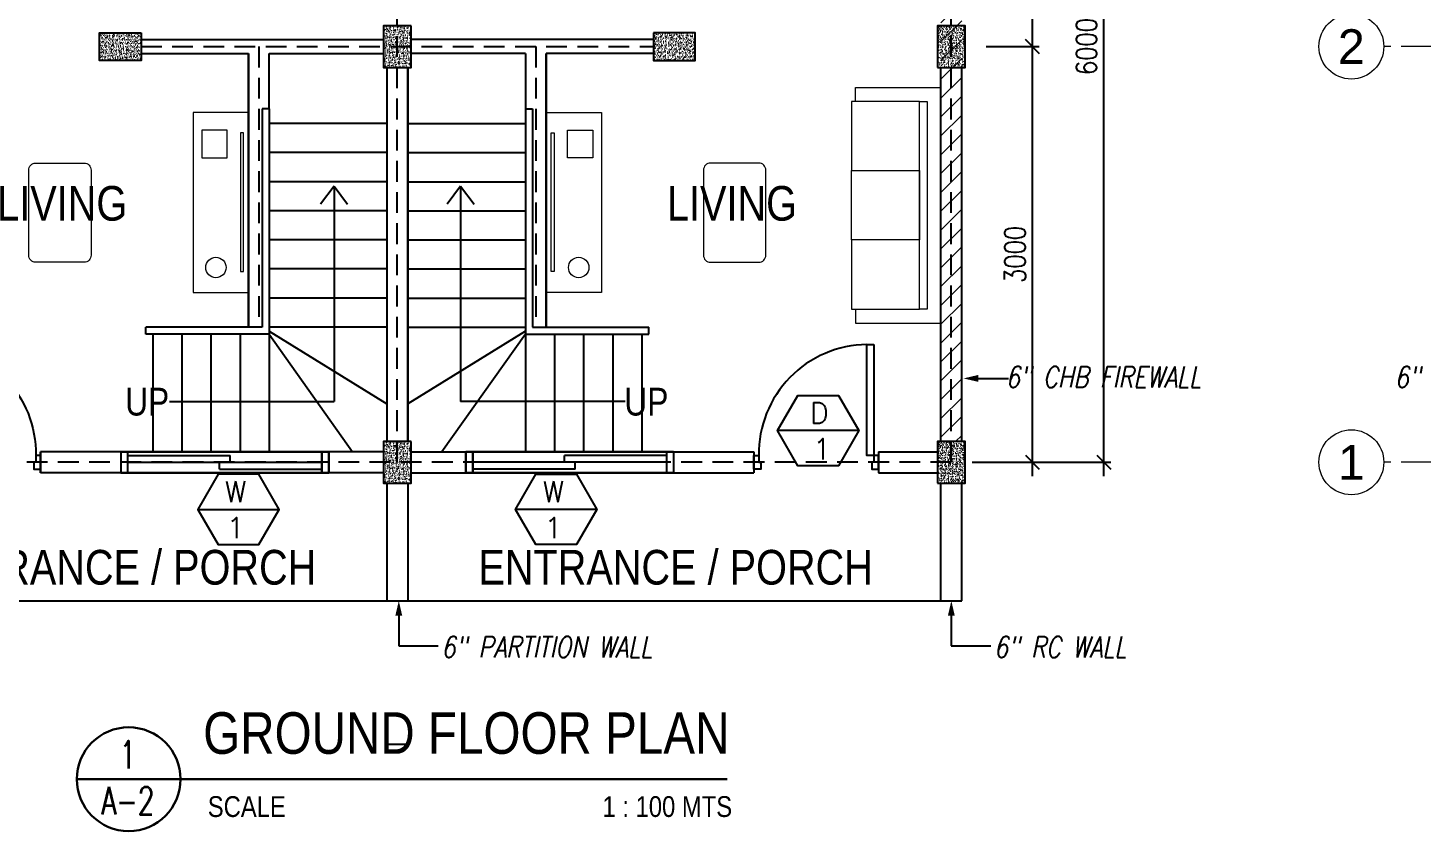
# Model space of a CAD drawing. Header units: millimetres. Extents: x 568137 to 731329, y -326076 to -191870.
# Drawn here: x 649681 to 659747, y -246407 to -240610 of the extents above; entities that cross this region are included whole.
import ezdxf
from ezdxf.enums import TextEntityAlignment as Align

# ---------------------------------------------------------------- set-up
doc = ezdxf.new("R2010")
doc.units = ezdxf.units.MM
doc.header["$LTSCALE"] = 300
doc.header["$MEASUREMENT"] = 0
doc.header["$PDMODE"] = 3
doc.header["$PDSIZE"] = 300
doc.linetypes.add('DASHED', pattern=[0.75, 0.5, -0.25])
doc.linetypes.add('PHANTOM', pattern=[2.5, 1.25, -0.25, 0.25, -0.25, 0.25, -0.25])
doc.layers.get('0').update_dxf_attribs({"color": 9})
doc.layers.get('DEFPOINTS').update_dxf_attribs({"color": 8})
for name, color, linetype in [('COLUMN', 6, 'Continuous'), ('DOORS', 25, 'Continuous'), ('doorwin', 1, 'Continuous'), ('railing', 30, 'Continuous'), ('SCHED', 7, 'Continuous'), ('Stairs', 3, 'Continuous'), ('wall', 140, 'Continuous'), ('WDW', 175, 'Continuous')]:
    doc.layers.add(name, color=color, linetype=linetype)
for name, color, linetype, lineweight in [('dimensions', 8, 'Continuous', 15), ('FLR. PLAN BLK', 8, 'Continuous', 9), ('grid', 204, 'PHANTOM', 5), ('TB-TXT', 4, 'Continuous', 35), ('text', 142, 'Continuous', 25), ('TITLE', 3, 'Continuous', 30)]:
    doc.layers.add(name, color=color, linetype=linetype, lineweight=lineweight)
doc.styles.add('ARIAL', font='arial.ttf', dxfattribs={"width": 0.8})
doc.styles.add('DIM', font='romans.shx', dxfattribs={"width": 0.8})
doc.styles.add('JO4', font='ARIALN.TTF')
doc.styles.add('mar4', font='ARIALN.TTF')
doc.styles.add('PSM', font='simplex')
doc.styles.add('ROM', font='ROMANS.shx', dxfattribs={"width": 0.8})
doc.styles.get("Standard").update_dxf_attribs({"font": 'romans.shx'})
doc.dimstyles.new('DIM-100', dxfattribs={"dimscale": 100, "dimtxt": 2, "dimasz": 1, "dimexe": 0.5, "dimexo": 1.5, "dimgap": 1, "dimtad": 1, "dimdec": 0, "dimdsep": 46, "dimtxsty": 'PSM', "dimblk1": 'DIMCIR', "dimblk2": 'DIMCIR', "dimsah": 1, "dimcen": 0, "dimdle": 2, "dimclrd": 251, "dimclre": 251, "dimclrt": 2, "dimadec": 0, "dimazin": 0, "dimtfac": 1, "dimtdec": 0, "dimtix": 1, "dimtmove": 2, "dimatfit": 3, "dimldrblk": 'DIMCIR', "dimfxl": 0.5, "dimtvp": 1, "dimtolj": 1, "dimtzin": 0, "dimarcsym": 0})
pattern_1 = [(140, (454850.607, -808631.322), (3.1376067, 35.8630091), [3.75, -41.25]), (85, (454850.607, -808631.32), (-37.6096067, -6.9375667), [3, -33]), (190.4514445, (454850.868, -808628.333), (-34.4719995, 28.9254423), [3.1870096, -35.0571056]), (136.1842, (454840.607, -808631.32), (8.275964, 53.3620665), [5.625, -61.875]), (186.635635, (454841.296, -808626.875), (-48.70593, 46.7330973), [4.780517, -52.585688]), (81.184164, (454840.607, -808631.32), (-48.70593, 46.733097), [4.5, -49.5]), (111, (454843.107, -808626.322), (20.1309445, 29.8453526), [3.75, -41.25]), (56, (454843.107, -808626.32), (-36.2575023, 12.1657666), [3, -33]), (161.451445, (454844.784, -808623.835), (-16.1265576, 42.0111188), [3.1870095, -35.0571056]), (127.5, (454850.607, -808631.322), (-16.6446927, 0.60799277), [0, -32.6, 0, -33.5, 0, -33.125]), (97.5, (454850.607, -808631.322), (-19.7205856, 13.15347687), [0, -19.1, 0, -31.85, 0, -12.625]), (57.5, (454850.607, -808642.472), (1.1277436, 26.6911218), [0, -12.5, 0, -39, 0, -51.75]), (47.5, (454850.607, -808647.472), (-5.0052491, 29.1593085), [0, -16.25, 0, -25.9, 0, -36.75])]

# ---------------------------------------------------------------- blocks, each defined once
blk = doc.blocks.new('DOOR-MAIN')
at = {"layer": 'doorwin'}
for p, q in [((-400, 125), (-400, -25)), ((500, 125), (500, -25)), ((500, 125), (500, -25))]:
    blk.add_line(p, q, dxfattribs=at)
for points in [[(465, 900), (465, 100), (415, 100), (415, 900)], [(-365, 100), (-365, 50), (-350, 50), (-350, 0), (-400, 0), (-400, 100)], [(-365, 100), (-365, 50), (-350, 50), (-350, 0), (-400, 0), (-400, 100)], [(465, 100), (465, 50), (450, 50), (450, 0), (500, 0), (500, 100)], [(465, 100), (465, 50), (450, 50), (450, 0), (500, 0), (500, 100)]]:
    blk.add_lwpolyline(points, close=True, dxfattribs=at)
blk.add_arc((424, 111), 789, 90.6669, 180.7836, dxfattribs=at)
blk = doc.blocks.new('_Oblique')
at = {"color": 0, "linetype": 'ByBlock', "lineweight": -2}
blk.add_line((-0.5, -0.5), (0.5, 0.5), dxfattribs=at)
blk = doc.blocks.new('*D620')
at = {"layer": 'DEFPOINTS', "color": 0, "ltscale": 0.5, "transparency": 16777216}
for p in [(656348, -237745), (657448, -237745), (656348, -243745)]:
    blk.add_point(p, dxfattribs=at)
at = {"layer": 'FLR. PLAN BLK', "color": 8, "lineweight": -2, "ltscale": 0.5, "transparency": 16777216}
for p, q in [((657448, -243845), (657448, -237645)), ((656498, -237745), (657498, -237745)), ((656498, -243745), (657498, -243745))]:
    blk.add_line(p, q, dxfattribs=at)
at = {"layer": 'FLR. PLAN BLK', "color": 8, "lineweight": -2, "ltscale": 0.5, "transparency": 16777216, "xscale": 100, "yscale": 100, "zscale": 100}
for p, rotation in [((657448, -237745), 90), ((657448, -243745), 270)]:
    blk.add_blockref('_Oblique', p, dxfattribs=dict(at, rotation=rotation))
at = {"layer": 'FLR. PLAN BLK', "color": 8, "ltscale": 0.5, "transparency": 16777216, "insert": (657323, -240745), "char_height": 150, "attachment_point": 5, "rotation": 90, "style": 'DIM'}
blk.add_mtext('\\A1;6000', dxfattribs=at)
blk = doc.blocks.new('DIMCIR')
for p, q in [((0, 1.5), (0, -1.5)), ((-1.5, 0), (1.5, 0))]:
    blk.add_line(p, q)
at = {"color": 2}
blk.add_circle((0, 0), 0.75, dxfattribs=at)
blk = doc.blocks.new('*D621')
at = {"layer": 'DEFPOINTS', "color": 0, "ltscale": 0.5, "transparency": 16777216}
for p in [(656348, -237745), (656448, -240745), (656932, -240745)]:
    blk.add_point(p, dxfattribs=at)
at = {"layer": 'FLR. PLAN BLK', "color": 8, "lineweight": -2, "ltscale": 0.5, "transparency": 16777216}
for p, q in [((656932, -237645), (656932, -240845)), ((656498, -237745), (656982, -237745)), ((656598, -240745), (656982, -240745))]:
    blk.add_line(p, q, dxfattribs=at)
at = {"layer": 'FLR. PLAN BLK', "color": 8, "lineweight": -2, "ltscale": 0.5, "transparency": 16777216, "xscale": 100, "yscale": 100, "zscale": 100}
for p, rotation in [((656932, -237745), 90), ((656932, -240745), 270)]:
    blk.add_blockref('_Oblique', p, dxfattribs=dict(at, rotation=rotation))
at = {"layer": 'FLR. PLAN BLK', "color": 8, "ltscale": 0.5, "transparency": 16777216, "insert": (656807, -239245), "char_height": 150, "attachment_point": 5, "rotation": 90, "style": 'DIM'}
blk.add_mtext('\\A1;3000', dxfattribs=at)
blk = doc.blocks.new('*D622')
at = {"layer": 'DEFPOINTS', "color": 0, "ltscale": 0.5, "transparency": 16777216}
for p in [(656448, -240745), (656348, -243745), (656932, -243745)]:
    blk.add_point(p, dxfattribs=at)
at = {"layer": 'FLR. PLAN BLK', "color": 8, "lineweight": -2, "ltscale": 0.5, "transparency": 16777216}
for p, q in [((656932, -240645), (656932, -243845)), ((656598, -240745), (656982, -240745)), ((656498, -243745), (656982, -243745))]:
    blk.add_line(p, q, dxfattribs=at)
at = {"layer": 'FLR. PLAN BLK', "color": 8, "lineweight": -2, "ltscale": 0.5, "transparency": 16777216, "xscale": 100, "yscale": 100, "zscale": 100}
for p, rotation in [((656932, -240745), 90), ((656932, -243745), 270)]:
    blk.add_blockref('_Oblique', p, dxfattribs=dict(at, rotation=rotation))
at = {"layer": 'FLR. PLAN BLK', "color": 8, "ltscale": 0.5, "transparency": 16777216, "insert": (656807, -242245), "char_height": 150, "attachment_point": 5, "rotation": 90, "style": 'DIM'}
blk.add_mtext('\\A1;3000', dxfattribs=at)

msp = doc.modelspace()

# ---------------------------------------------------------------- hatches: boundary and pattern name
at = {"layer": 'dimensions'}
h = msp.add_hatch(dxfattribs=at)
h.set_pattern_fill('ANSI31', color=256, scale=769.23, style=0)
h.set_pattern_definition([(45, (50461.3, -42187.54), (-67.990969, 67.990969), [])])
h.paths.add_polyline_path([(656422.6, -237895.3), (656272.6, -237895.3), (656272.6, -243595.3), (656422.6, -243595.3)])
at = {"layer": 'dimensions', "linetype": 'Continuous'}
h = msp.add_hatch(dxfattribs=at)
h.set_pattern_fill('AR-CONC', color=256, scale=5, angle=90, style=0)
h.set_pattern_definition(pattern_1)
h.paths.add_polyline_path([(650497.6, -240845.3), (650497.6, -240645.3), (650197.6, -240645.3), (650197.6, -240845.3)])
h = msp.add_hatch(dxfattribs=at)
h.set_pattern_fill('AR-CONC', color=256, scale=5, angle=180, style=0)
h.set_pattern_definition([(230, (1224233.636, -436242.267), (-35.8630091, 3.1376067), [3.75, -41.25]), (175, (1224233.636, -436242.267), (6.9375667, -37.6096067), [3, -33]), (280.4514445, (1224230.647, -436242.006), (-28.9254423, -34.4719995), [3.1870096, -35.0571056]), (226.1842, (1224233.636, -436252.267), (-53.3620665, 8.275964), [5.625, -61.875]), (276.635635, (1224229.19, -436251.58), (-46.7330973, -48.70593), [4.780517, -52.585688]), (171.184164, (1224233.636, -436252.27), (-46.733097, -48.70593), [4.5, -49.5]), (201, (1224228.636, -436249.767), (-29.8453526, 20.1309445), [3.75, -41.25]), (146, (1224228.636, -436249.767), (-12.1657666, -36.2575023), [3, -33]), (251.451445, (1224226.15, -436248.09), (-42.0111188, -16.1265576), [3.1870095, -35.0571056]), (217.5, (1224233.636, -436242.267), (-0.60799277, -16.6446927), [0, -32.6, 0, -33.5, 0, -33.125]), (187.5, (1224233.636, -436242.267), (-13.15347687, -19.7205856), [0, -19.1, 0, -31.85, 0, -12.625]), (147.5, (1224244.786, -436242.267), (-26.6911218, 1.1277436), [0, -12.5, 0, -39, 0, -51.75]), (137.5, (1224249.786, -436242.267), (-29.1593085, -5.0052491), [0, -16.25, 0, -25.9, 0, -36.75])])
h.paths.add_polyline_path([(652247.6, -240595.3), (652447.6, -240595.3), (652447.6, -240895.3), (652247.6, -240895.3)])
h = msp.add_hatch(dxfattribs=at)
h.set_pattern_fill('AR-CONC', color=256, scale=5, angle=90, style=0)
h.set_pattern_definition(pattern_1)
h.paths.add_polyline_path([(654197.6, -240845.3), (654197.6, -240645.3), (654497.6, -240645.3), (654497.6, -240845.3)])
h = msp.add_hatch(dxfattribs=at)
h.set_pattern_fill('AR-CONC', color=256, scale=5, style=0)
h.set_pattern_definition([(50, (80461.552, -45248.292), (35.8630091, -3.1376067), [3.75, -41.25]), (355, (80461.552, -45248.292), (-6.9375667, 37.6096067), [3, -33]), (100.4514445, (80464.54, -45248.554), (28.9254423, 34.4719995), [3.1870096, -35.0571056]), (46.1842, (80461.552, -45238.292), (53.3620665, -8.275964), [5.625, -61.875]), (96.635635, (80466, -45238.98), (46.7330973, 48.70593), [4.780517, -52.585688]), (351.184164, (80461.55, -45238.29), (46.7330973, 48.70593), [4.5, -49.5]), (21, (80466.552, -45240.792), (29.8453526, -20.1309445), [3.75, -41.25]), (326, (80466.552, -45240.792), (12.1657666, 36.2575023), [3, -33]), (71.451445, (80469.04, -45242.47), (42.0111188, 16.1265576), [3.1870095, -35.0571056]), (37.5, (80461.552, -45248.292), (0.60799277, 16.6446927), [0, -32.6, 0, -33.5, 0, -33.125]), (7.5, (80461.552, -45248.292), (13.15347687, 19.7205856), [0, -19.1, 0, -31.85, 0, -12.625]), (327.5, (80450.402, -45248.292), (26.6911218, -1.1277436), [0, -12.5, 0, -39, 0, -51.75]), (317.5, (80445.402, -45248.292), (29.1593085, 5.0052491), [0, -16.25, 0, -25.9, 0, -36.75])])
h.paths.add_polyline_path([(656447.6, -240895.3), (656247.6, -240895.3), (656247.6, -240595.3), (656447.6, -240595.3)])
h = msp.add_hatch(dxfattribs=at)
h.set_pattern_fill('AR-CONC', color=256, scale=5, angle=180, style=0)
h.set_pattern_definition([(230, (1224233.636, -439242.267), (-35.8630091, 3.1376067), [3.75, -41.25]), (175, (1224233.636, -439242.267), (6.9375667, -37.6096067), [3, -33]), (280.4514445, (1224230.647, -439242.006), (-28.9254423, -34.4719995), [3.1870096, -35.0571056]), (226.1842, (1224233.636, -439252.267), (-53.3620665, 8.275964), [5.625, -61.875]), (276.635635, (1224229.19, -439251.58), (-46.7330973, -48.70593), [4.780517, -52.585688]), (171.184164, (1224233.636, -439252.27), (-46.733097, -48.70593), [4.5, -49.5]), (201, (1224228.636, -439249.767), (-29.8453526, 20.1309445), [3.75, -41.25]), (146, (1224228.636, -439249.767), (-12.1657666, -36.2575023), [3, -33]), (251.451445, (1224226.15, -439248.09), (-42.0111188, -16.1265576), [3.1870095, -35.0571056]), (217.5, (1224233.636, -439242.267), (-0.60799277, -16.6446927), [0, -32.6, 0, -33.5, 0, -33.125]), (187.5, (1224233.636, -439242.267), (-13.15347687, -19.7205856), [0, -19.1, 0, -31.85, 0, -12.625]), (147.5, (1224244.786, -439242.267), (-26.6911218, 1.1277436), [0, -12.5, 0, -39, 0, -51.75]), (137.5, (1224249.786, -439242.267), (-29.1593085, -5.0052491), [0, -16.25, 0, -25.9, 0, -36.75])])
h.paths.add_polyline_path([(652247.6, -243595.3), (652447.6, -243595.3), (652447.6, -243895.3), (652247.6, -243895.3)])
h = msp.add_hatch(dxfattribs=at)
h.set_pattern_fill('AR-CONC', color=256, scale=5, style=0)
h.set_pattern_definition([(50, (80461.552, -48248.292), (35.8630091, -3.1376067), [3.75, -41.25]), (355, (80461.552, -48248.292), (-6.9375667, 37.6096067), [3, -33]), (100.4514445, (80464.54, -48248.554), (28.9254423, 34.4719995), [3.1870096, -35.0571056]), (46.1842, (80461.552, -48238.292), (53.3620665, -8.275964), [5.625, -61.875]), (96.635635, (80466, -48238.98), (46.7330973, 48.70593), [4.780517, -52.585688]), (351.184164, (80461.55, -48238.29), (46.7330973, 48.70593), [4.5, -49.5]), (21, (80466.552, -48240.792), (29.8453526, -20.1309445), [3.75, -41.25]), (326, (80466.552, -48240.792), (12.1657666, 36.2575023), [3, -33]), (71.451445, (80469.04, -48242.47), (42.0111188, 16.1265576), [3.1870095, -35.0571056]), (37.5, (80461.552, -48248.292), (0.60799277, 16.6446927), [0, -32.6, 0, -33.5, 0, -33.125]), (7.5, (80461.552, -48248.292), (13.15347687, 19.7205856), [0, -19.1, 0, -31.85, 0, -12.625]), (327.5, (80450.402, -48248.292), (26.6911218, -1.1277436), [0, -12.5, 0, -39, 0, -51.75]), (317.5, (80445.402, -48248.292), (29.1593085, 5.0052491), [0, -16.25, 0, -25.9, 0, -36.75])])
h.paths.add_polyline_path([(656447.6, -243895.3), (656247.6, -243895.3), (656247.6, -243595.3), (656447.6, -243595.3)])

# ---------------------------------------------------------------- linework, layer by layer
at = {"layer": 'COLUMN', "linetype": 'Continuous'}
for points in [[(650497.6, -240645.3), (650497.6, -240845.3), (650197.6, -240845.3), (650197.6, -240645.3)], [(652447.6, -240595.3), (652247.6, -240595.3), (652247.6, -240895.3), (652447.6, -240895.3)], [(654197.6, -240645.3), (654197.6, -240845.3), (654497.6, -240845.3), (654497.6, -240645.3)], [(656247.6, -240895.3), (656447.6, -240895.3), (656447.6, -240595.3), (656247.6, -240595.3)], [(652447.6, -243595.3), (652247.6, -243595.3), (652247.6, -243895.3), (652447.6, -243895.3)], [(656247.6, -243895.3), (656447.6, -243895.3), (656447.6, -243595.3), (656247.6, -243595.3)]]:
    msp.add_lwpolyline(points, close=True, dxfattribs=at)
at = {"layer": 'DEFPOINTS', "linetype": 'DASHED'}
for p, q in [((656347.6, -243745.3), (656347.6, -237745.3)), ((652347.6, -243745.3), (652347.6, -237895.3)), ((650497.6, -240745.3), (654197.6, -240745.3)), ((651347.6, -240745.3), (651347.6, -242770.3)), ((653347.6, -240745.3), (653347.6, -242770.3)), ((656347.6, -243745.3), (648347.6, -243745.3))]:
    msp.add_line(p, q, dxfattribs=at)
at = {"layer": 'dimensions', "color": 0}
for p, q in [((655656.8, -241040.6), (656272.6, -241040.6)), ((655656.8, -241140.6), (655656.8, -241040.6)), ((655656.8, -242640.7), (655656.8, -242740.7)), ((655656.8, -242740.7), (656272.6, -242740.7))]:
    msp.add_line(p, q, dxfattribs=at)
for points in [[(656117.1, -241140.6), (655626.1, -241140.6), (655626.1, -241640.6), (656117.1, -241640.6)], [(656117.1, -241140.6), (656172.6, -241140.6), (656172.6, -242640.7), (656117.1, -242640.7)], [(650874, -242520.2), (651272.6, -242520.2), (651272.6, -241220.4), (650874, -241220.4)], [(653821.2, -242520.2), (653422.6, -242520.2), (653422.6, -241220.4), (653821.2, -241220.4)], [(650935.4, -241548.2), (651119.3, -241548.2), (651119.3, -241348.4), (650935.4, -241348.4)], [(651215.8, -242367.6), (651236.6, -242367.6), (651236.6, -241367.7), (651215.8, -241367.7)], [(653479.4, -242367.6), (653458.6, -242367.6), (653458.6, -241367.7), (653479.4, -241367.7)], [(653759.8, -241548.2), (653575.9, -241548.2), (653575.9, -241348.4), (653759.8, -241348.4)], [(656117.1, -242140.7), (655626.1, -242140.7), (655626.1, -241640.6), (656117.1, -241640.6)], [(656117.1, -242140.7), (655626.1, -242140.7), (655626.1, -242640.7), (656117.1, -242640.7)]]:
    msp.add_lwpolyline(points, close=True, dxfattribs=at)
for points in [[(649736.9, -241586.3), (650086.9, -241586.3, -0.4142136), (650136.9, -241636.3), (650136.9, -242251.5, -0.4142136), (650086.9, -242301.5), (649736.9, -242301.5, -0.4142136), (649686.9, -242251.5), (649686.9, -241636.3, -0.4142136)], [(654958.3, -241586.3), (654608.3, -241586.3, 0.4142136), (654558.3, -241636.3), (654558.3, -242251.5, 0.4142136), (654608.3, -242301.5), (654958.3, -242301.5, 0.4142136), (655008.3, -242251.5), (655008.3, -241636.3, 0.4142136)]]:
    msp.add_lwpolyline(points, format="xyb", close=True, dxfattribs=at)
for centre in [(651038, -242339.8), (653657.2, -242339.8)]:
    msp.add_circle(centre, 73.6, dxfattribs=at)
at = {"layer": 'grid'}
for p, q in [((661470, -240745.3), (659470, -240745.3)), ((661470, -243745.3), (659470, -243745.3))]:
    msp.add_line(p, q, dxfattribs=at)
at = {"layer": 'grid', "color": 8, "linetype": 'Continuous'}
for centre in [(659235.6, -240745.3), (659235.6, -243745.3)]:
    msp.add_circle(centre, 234.4, dxfattribs=at)
at = {"layer": 'railing', "linetype": 'Continuous'}
for p, q in [((651372.6, -241195.3), (651372.6, -242770.3)), ((651422.6, -241195.3), (651372.6, -241195.3)), ((651422.6, -241195.3), (651422.6, -242770.3)), ((653272.6, -241195.3), (653272.6, -242770.3)), ((653272.6, -241195.3), (653322.6, -241195.3)), ((653322.6, -241195.3), (653322.6, -242770.3)), ((651372.6, -242770.3), (650532.6, -242770.3)), ((650532.6, -242820.3), (650532.6, -242770.3)), ((653322.6, -242770.3), (654162.6, -242770.3)), ((654162.6, -242820.3), (654162.6, -242770.3)), ((651422.6, -242820.3), (650532.6, -242820.3)), ((653272.6, -242820.3), (654162.6, -242820.3))]:
    msp.add_line(p, q, dxfattribs=at)
at = {"layer": 'SCHED', "color": 9}
for points in [[(655679.2, -243517), (655532.5, -243771.1), (655239, -243771.1), (655092.3, -243517), (655239, -243262.8), (655532.5, -243262.8), (655679.2, -243517), (655092.3, -243517)], [(650906.8, -244085.3), (651053.5, -244339.4), (651347, -244339.4), (651493.7, -244085.3), (651347, -243831.1), (651053.5, -243831.1), (650906.8, -244085.3), (651493.7, -244085.3)], [(653788.4, -244085.3), (653641.7, -244339.4), (653348.2, -244339.4), (653201.5, -244085.3), (653348.2, -243831.1), (653641.7, -243831.1), (653788.4, -244085.3), (653201.5, -244085.3)]]:
    msp.add_lwpolyline(points, dxfattribs=at)
at = {"layer": 'Stairs', "ltscale": 0.5}
for p, q in [((652272.6, -241300.3), (651422.6, -241300.3)), ((652422.6, -241300.3), (653272.6, -241300.3)), ((652272.6, -241510.3), (651422.6, -241510.3)), ((652422.6, -241510.3), (653272.6, -241510.3)), ((652272.6, -241720.3), (651422.6, -241720.3)), ((652422.6, -241720.3), (653272.6, -241720.3)), ((652272.6, -241930.3), (651422.6, -241930.3)), ((652422.6, -241930.3), (653272.6, -241930.3)), ((652272.6, -242140.3), (651422.6, -242140.3)), ((652422.6, -242140.3), (653272.6, -242140.3)), ((652272.6, -242350.3), (651422.6, -242350.3)), ((652422.6, -242350.3), (653272.6, -242350.3)), ((652272.6, -242560.3), (651422.6, -242560.3)), ((652422.6, -242560.3), (653272.6, -242560.3)), ((651422.6, -242770.3), (651422.6, -243670.3)), ((652272.6, -242770.3), (651422.6, -242770.3)), ((652422.6, -242770.3), (653272.6, -242770.3)), ((653272.6, -242770.3), (653272.6, -243670.3)), ((650582.6, -242820.3), (650582.6, -243670.3)), ((650792.6, -242820.3), (650792.6, -243670.3)), ((651002.6, -242820.3), (651002.6, -243670.3)), ((651212.6, -242820.3), (651212.6, -243670.3)), ((651422.6, -242798.1), (652272.6, -243322.4)), ((651422.6, -242820.3), (652025, -243670.3)), ((653272.6, -242798.1), (652422.6, -243322.4)), ((653272.6, -242820.3), (652670.2, -243670.3)), ((653272.6, -242820.3), (652670.2, -243670.3)), ((653482.6, -242820.3), (653482.6, -243670.3)), ((653692.6, -242820.3), (653692.6, -243670.3)), ((653902.6, -242820.3), (653902.6, -243670.3)), ((654112.6, -242820.3), (654112.6, -243670.3))]:
    msp.add_line(p, q, dxfattribs=at)
at = {"layer": 'text', "color": 0}
for p, q in [((656541.9, -243140.1), (656759.9, -243140.1)), ((652358.4, -244852.3), (652358.4, -245070.3)), ((656347.6, -244852.3), (656347.6, -245070.3)), ((652358.4, -245070.3), (652642.7, -245070.3)), ((656347.6, -245070.3), (656632, -245070.3))]:
    msp.add_line(p, q, dxfattribs=at)
for points in [[(656541.9, -243115.3), (656434.8, -243140.1), (656541.9, -243164.8)], [(652383.1, -244852.3), (652358.4, -244745.3), (652333.6, -244852.3)], [(656372.3, -244852.3), (656347.6, -244745.3), (656322.8, -244852.3)]]:
    msp.add_solid(points, dxfattribs=at)
at = {"layer": 'TITLE'}
msp.add_line((650033.6, -246032.4), (654729, -246032.4), dxfattribs=at)
msp.add_circle((650408.3, -246032.4), 374.6, dxfattribs=at)
at = {"layer": 'wall', "linetype": 'Continuous'}
for p, q in [((650497.6, -240695.3), (652247.6, -240695.3)), ((654197.6, -240695.3), (652447.6, -240695.3)), ((650497.6, -240795.3), (651272.6, -240795.3)), ((651272.6, -242770.3), (651272.6, -240795.3)), ((651272.6, -240795.3), (651272.6, -242770.3)), ((651422.6, -240795.3), (652247.6, -240795.3)), ((651422.6, -241195.3), (651422.6, -240795.3)), ((653272.6, -240795.3), (652447.6, -240795.3)), ((653272.6, -240795.3), (653272.6, -242770.3)), ((653422.6, -242770.3), (653422.6, -240795.3)), ((653422.6, -240795.3), (653422.6, -242770.3)), ((654197.6, -240795.3), (653422.6, -240795.3)), ((652422.6, -243595.3), (652422.6, -240895.3)), ((656272.6, -243595.3), (656272.6, -240895.3)), ((656422.6, -243595.3), (656422.6, -240895.3)), ((652247.6, -243670.3), (649772.6, -243670.3)), ((649772.6, -243820.3), (649772.6, -243670.3)), ((650352.5, -243670.3), (650352.5, -243820.3)), ((651852.5, -243670.3), (651852.5, -243820.3)), ((652447.6, -243670.3), (654922.6, -243670.3)), ((652842.7, -243670.3), (652842.7, -243820.3)), ((654342.7, -243670.3), (654342.7, -243820.3)), ((655822.6, -243670.3), (656247.6, -243670.3)), ((652247.6, -243820.3), (649772.6, -243820.3)), ((652272.6, -243895.3), (652272.6, -244745.3)), ((652422.6, -243895.3), (652422.6, -244745.3)), ((652422.6, -243895.3), (652422.6, -244745.3)), ((652447.6, -243820.3), (654922.6, -243820.3)), ((655822.6, -243820.3), (656247.6, -243820.3)), ((656272.6, -244745.3), (656272.6, -243895.3)), ((656422.6, -244745.3), (656422.6, -243895.3)), ((648347.6, -244745.3), (656272.6, -244745.3)), ((656272.6, -244745.3), (656422.6, -244745.3)), ((652422.6, -245782.3), (652272.6, -245782.3))]:
    msp.add_line(p, q, dxfattribs=at)
at = {"layer": 'wall', "color": 8}
for p, q in [((651890.9, -241752.8), (651793.7, -241883.1)), ((651890.9, -241752.8), (651890.9, -243307.8)), ((651890.9, -241752.8), (651988.2, -241883.1)), ((652804.3, -241752.8), (652707, -241883.1)), ((652804.3, -241752.8), (652804.3, -243307.8)), ((652804.3, -241752.8), (652901.5, -241883.1)), ((650702.6, -243307.8), (651890.9, -243307.8)), ((653992.6, -243307.8), (652804.3, -243307.8))]:
    msp.add_line(p, q, dxfattribs=at)
at = {"layer": 'wall', "linetype": 'Continuous'}
for points in [[(652272.6, -240895.3), (652272.6, -243595.3)], [(652422.6, -240895.3), (652422.6, -243595.3)], [(652422.6, -240895.3), (652422.6, -243595.3)]]:
    msp.add_lwpolyline(points, dxfattribs=at)
at = {"layer": 'WDW'}
for p, q in [((650352.5, -243670.3), (651852.5, -243670.3)), ((650402.5, -243820.3), (650402.5, -243670.3)), ((650402.5, -243695.3), (651140.6, -243695.3)), ((651140.6, -243745.3), (651140.6, -243695.3)), ((651802.5, -243820.3), (651802.5, -243670.3)), ((651802.5, -243670.3), (651802.5, -243820.3)), ((651852.5, -243820.3), (651852.5, -243670.3)), ((654342.7, -243670.3), (652842.7, -243670.3)), ((652842.7, -243820.3), (652842.7, -243670.3)), ((652892.7, -243820.3), (652892.7, -243670.3)), ((652892.7, -243670.3), (652892.7, -243820.3)), ((653554.6, -243745.3), (653554.6, -243695.3)), ((654292.7, -243695.3), (653554.6, -243695.3)), ((654292.7, -243820.3), (654292.7, -243670.3)), ((650402.5, -243745.3), (651140.6, -243745.3)), ((651064.4, -243745.3), (651802.5, -243745.3)), ((651064.4, -243795.3), (651064.4, -243745.3)), ((651064.4, -243795.3), (651802.5, -243795.3)), ((653630.8, -243745.3), (652892.7, -243745.3)), ((653630.8, -243795.3), (652892.7, -243795.3)), ((654292.7, -243745.3), (653554.6, -243745.3)), ((653630.8, -243795.3), (653630.8, -243745.3)), ((650352.5, -243820.3), (651852.5, -243820.3)), ((654342.7, -243820.3), (652842.7, -243820.3))]:
    msp.add_line(p, q, dxfattribs=at)

# ---------------------------------------------------------------- block references
at = {"layer": 'DOORS', "linetype": 'Continuous', "xscale": -1}
msp.add_blockref('DOOR-MAIN', (649372.6, -243795.3), dxfattribs=at)
at = {"layer": 'DOORS', "linetype": 'Continuous'}
msp.add_blockref('DOOR-MAIN', (655322.6, -243795.3), dxfattribs=at)

# ---------------------------------------------------------------- texts
at = {"layer": 'dimensions', "color": 251, "style": 'JO4'}
for p in [(650541.7, -243307.8), (654146, -243307.8)]:
    msp.add_text('UP', height=200, dxfattribs=at).set_placement(p, align=Align.MIDDLE_CENTER)
at = {"layer": 'grid', "style": 'ARIAL'}
for tag, p in [('2', (659235.6, -240745.3)), ('1', (659235.6, -243745.3))]:
    msp.add_attdef(tag, text='', height=250, dxfattribs=at).set_placement(p, align=Align.MIDDLE_CENTER)
at = {"layer": 'SCHED', "color": 70, "style": 'ROM'}
for s, p in [('D', (655325.8, -243465)), ('1', (655349.2, -243725.1)), ('W', (651102.3, -244033.3)), ('W', (653397, -244033.3)), ('1', (651114.8, -244293.4)), ('1', (653409.5, -244293.4))]:
    msp.add_text(s, height=150.7, dxfattribs=at).set_placement(p)
at = {"layer": 'TB-TXT', "linetype": 'ByBlock', "style": 'mar4'}
msp.add_text('GROUND FLOOR PLAN', height=300, dxfattribs=at).set_placement((650946.1, -245849.3))
at = {"layer": 'TB-TXT', "style": 'PSM', "width": 0.7}
for s, p in [('1', (650402, -245855.9)), ('A-2', (650402, -246187.8))]:
    msp.add_text(s, height=200, dxfattribs=at).set_placement(p, align=Align.MIDDLE)
at = {"layer": 'TB-TXT', "style": 'mar4'}
for s, p in [('SCALE', (650979.4, -246304.9)), ('1 : 100 MTS', (653829.1, -246304.9))]:
    msp.add_text(s, height=150, dxfattribs=at).set_placement(p)
at = {"layer": 'text', "style": 'JO4'}
for s, p in [('LIVING', (649928.3, -241876.6)), ('LIVING', (654763.8, -241876.6)), ('ENTRANCE / PORCH', (650339.3, -244502.9)), ('ENTRANCE / PORCH', (654357.1, -244502.9))]:
    msp.add_text(s, height=250, dxfattribs=at).set_placement(p, align=Align.MIDDLE_CENTER)
at = {"layer": 'text', "color": 0, "oblique": 12, "width": 0.8}
for s, p in [('6" CHB FIREWALL', (656740.7, -243204.6)), ('6" CHB FIREWALL', (659548.4, -243204.6)), ('6" PARTITION WALL', (652665.5, -245153.5)), ('6" RC WALL', (656654.8, -245153.5))]:
    msp.add_text(s, height=150, dxfattribs=at).set_placement(p)

# ---------------------------------------------------------------- dimensions: what is measured, and where the dimension line sits
at = {"layer": 'FLR. PLAN BLK', "ltscale": 0.5}
for base, p1, p2, picture, middle in [((657447.6, -237745.3), (656347.6, -243745.3), (656347.6, -237745.3), '*D620', (657322.6, -240745.3)), ((656932.4, -240745.3), (656347.6, -237745.3), (656447.6, -240745.3), '*D621', (656807.4, -239245.3)), ((656932.4, -243745.3), (656447.6, -240745.3), (656347.6, -243745.3), '*D622', (656807.4, -242245.3))]:
    dim = msp.add_linear_dim(base=base, p1=p1, p2=p2, angle=90, dimstyle='DIM-100', override={"dimtxt": 1.5, "dimgap": 0.5, "dimtxsty": 'DIM', "dimblk1": 'Oblique', "dimblk2": 'Oblique', "dimdle": 1, "dimclrd": 8, "dimclre": 8, "dimclrt": 8}, dxfattribs=at)
    dim.commit()
    dim.dimension.update_dxf_attribs({"geometry": picture, "text_midpoint": middle})

doc.saveas('drawing.dxf')
